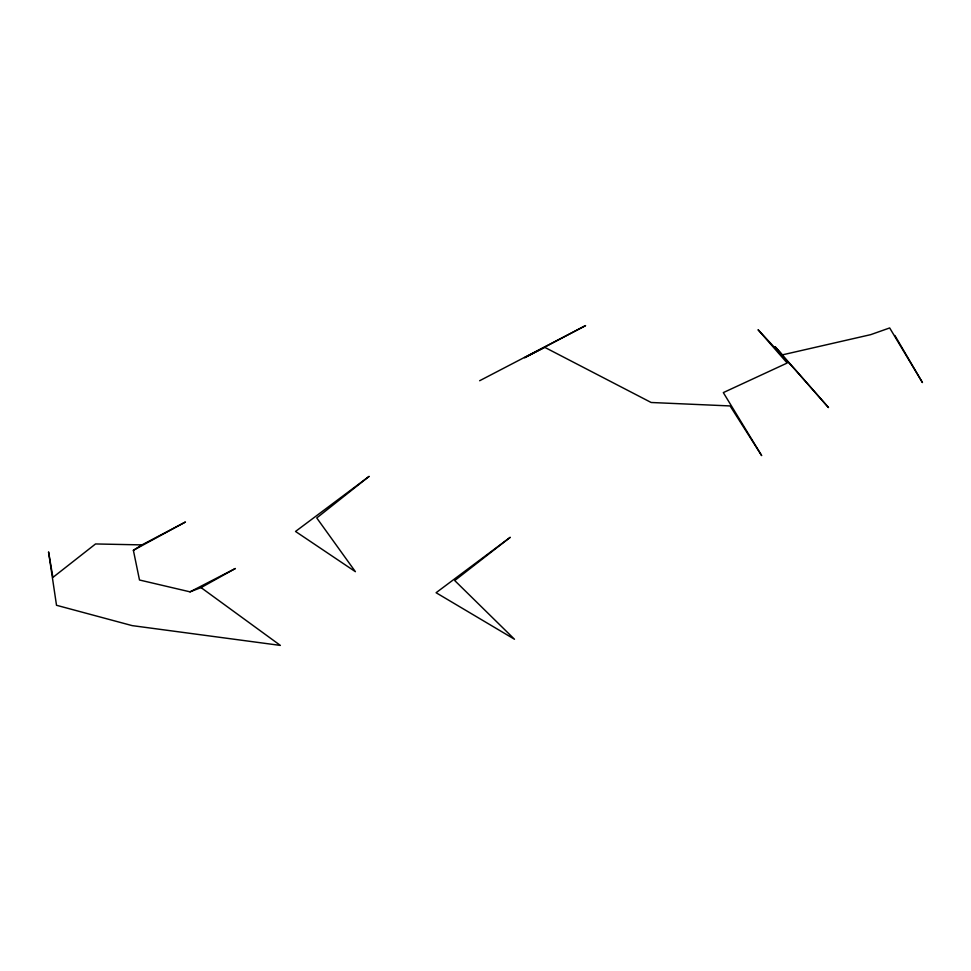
<?xml version="1.0" encoding="UTF-8"?>
<svg xmlns="http://www.w3.org/2000/svg" width="971" height="971" viewBox="0 0 971 971"><rect width="100%" height="100%" fill="white"/><g stroke="black" fill="none" stroke-linecap="round" stroke-linejoin="round"><path stroke-width="1.46" d="M133.379 550.302L141.948 544.901L185.437 522.01L133.379 550.302L139.496 580.003L190.025 591.849L201.058 587.601L235.346 568.508L190.025 591.849M479.638 380.741L585.586 325.588L524.571 357.729L544.816 347.375L651.153 402.492L730.095 405.939L761.665 455.605L723.322 392.6L787.178 363.033L758.06 329.715L795.443 370L828.518 407.589L775.113 346.732L782.347 354.876L870.696 334.655L889.679 327.943L922.45 382.574L894.874 335.493M141.948 544.901L95.546 543.954L52.907 577.405L48.55 551.892L56.512 605.285L132.153 625.615L280.364 645.412L201.058 587.601M369.016 476.458L316.752 517.944L355.398 571.688L295.524 531.453L369.016 476.458M510.127 537.4L454.719 580.549L514.484 639.246L436.088 592.723L510.127 537.4"/></g></svg>
